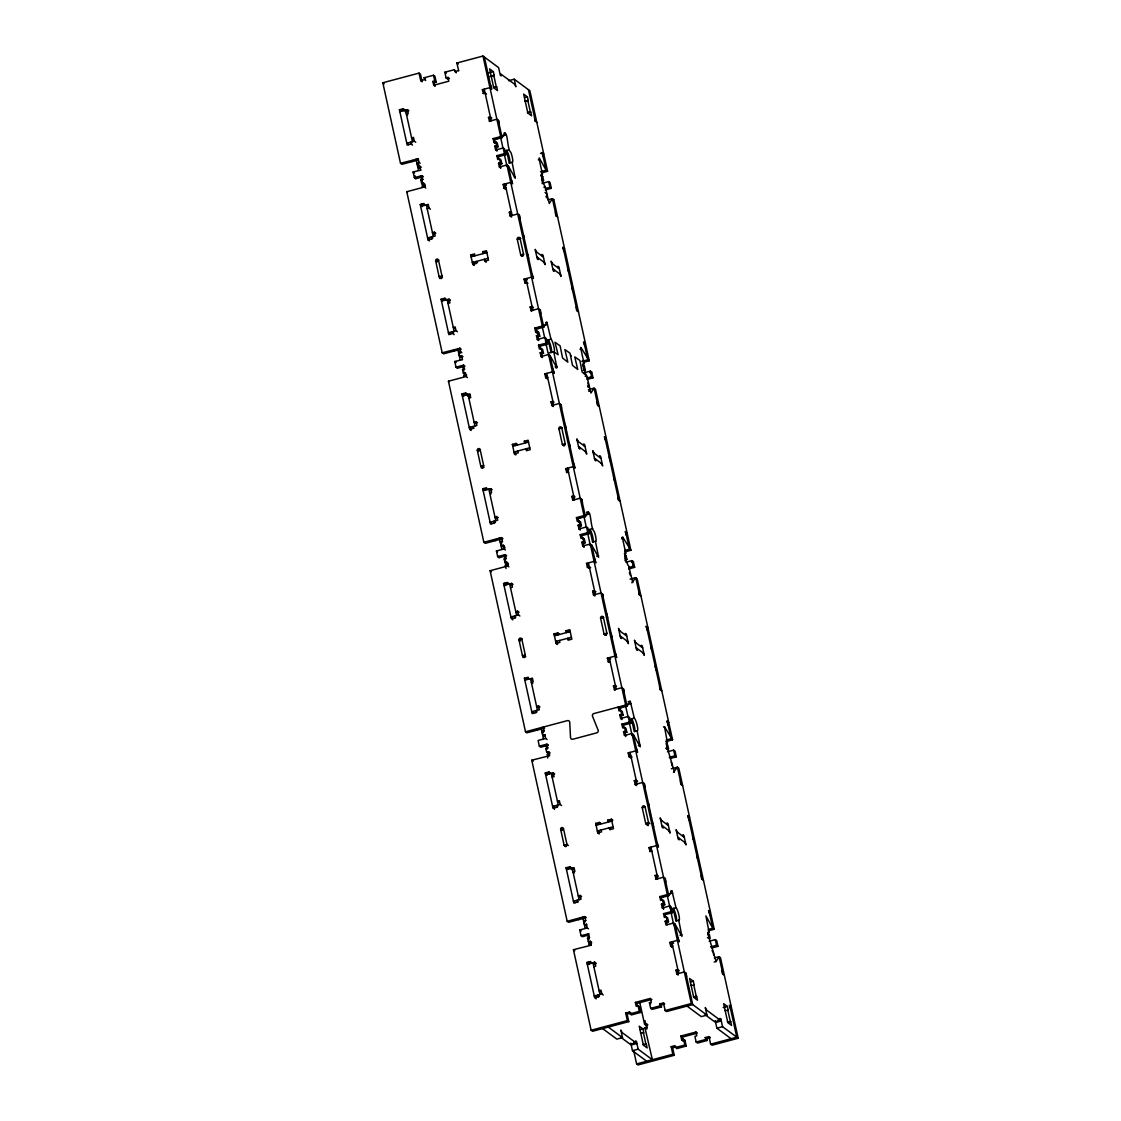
<?xml version="1.0" encoding="UTF-8"?>
<svg xmlns="http://www.w3.org/2000/svg" width="1121" height="1121" viewBox="0 0 1121 1121"><rect width="100%" height="100%" fill="white"/><g stroke="black" fill="none" stroke-linecap="round" stroke-linejoin="round"><path stroke-width="1.5" d="M412.01 161.648L412.752 160.429M496.421 139.144L497.164 137.925M498.551 163.232L499.952 164.283L501.844 163.778L500.442 162.727L498.551 163.232L499.377 167.029L506.944 165.011L508.345 166.048L515.268 178.365L512.101 162.279A6.642 1.247 75.1 0 0 512.661 159.406A6.642 1.247 75.1 0 0 510.812 152.302C506.328 149.163 508.472 123.548 502.096 137.631L494.543 139.649L493.128 138.598L500.695 136.594L502.096 137.631L498.27 120.255M453.669 351.139L454.411 349.92M538.094 328.635L538.837 327.416M553.97 351.868A6.642 1.247 75.1 0 0 553.816 346.151A6.642 1.247 75.1 0 0 550.986 339.145L546.908 322.273L543.755 327.122L536.202 329.14L534.787 328.103L542.354 326.085L543.755 327.122L539.944 309.76M495.342 540.644L496.071 539.425M579.753 518.14L580.496 516.921M581.869 542.242L583.284 543.279L585.176 542.774L583.761 541.737L581.869 542.242L582.71 546.025L590.263 544.007L591.678 545.058L598.6 557.361L595.419 541.289A6.642 1.247 75.1 0 0 595.994 538.402A6.642 1.247 75.1 0 0 594.144 531.298C589.66 528.159 591.79 502.544 585.428 516.627L577.861 518.645L576.46 517.608L584.013 515.59L585.428 516.627L581.603 499.251M537.001 730.149L537.744 728.93M631.838 582.794L635.747 577.665L637.148 578.716L672.558 739.79L665.874 741.57M621.412 707.645L622.155 706.426M623.542 731.733L624.943 732.784L626.835 732.279L625.434 731.228L623.542 731.733L624.369 735.53L631.936 733.512L633.337 734.549L640.259 746.866L637.092 730.78A6.642 1.247 75.1 0 0 637.246 725.609A6.642 1.247 75.1 0 0 634.318 718.155L630.24 701.27L627.087 706.132L618.722 708.36M578.66 919.64L579.403 918.421M673.497 772.285L677.406 767.17L678.808 768.207L714.231 929.281L708.178 930.892M663.086 897.136L663.828 895.917M665.201 921.238L666.603 922.275L668.494 921.77L667.093 920.733L665.201 921.238L666.042 925.021L673.595 923.017L674.996 924.054L681.932 936.371L678.751 920.285A6.642 1.247 75.1 0 0 678.906 915.114A6.642 1.247 75.1 0 0 675.977 907.646L671.913 890.775L668.747 895.623L661.194 897.641L659.793 896.604L667.345 894.586L668.747 895.623L664.935 878.261M714.217 962.042L716.109 961.538L719.065 956.675L720.481 957.712L738.178 1038.242L712.045 1045.22L710.63 1044.169L708.962 1036.603L705.193 1037.598L707.015 1040.54L697.556 1043.062L696.155 1042.012L694.908 1036.336L696.8 1035.832L695.959 1032.035L680.839 1036.07L681.68 1039.854L683.081 1040.905L684.973 1040.4L686.22 1046.075L676.776 1048.597L674.954 1045.669L671.171 1046.678L672.838 1054.258L674.239 1055.295L638.017 1064.95L636.616 1063.913L633.659 1050.489M547.707 758.02L547.679 753.732A6.642 1.247 75.1 0 0 547.566 751.939M589.352 943.223L588.665 944.302L591.496 943.546M418.105 160.023L401.935 164.325L400.519 163.288L382.822 82.758L419.044 73.103L420.445 74.14L422.113 81.721M458.741 70.777L456.836 63.014L482.983 56.05L498.607 67.61L500.274 75.191L501.213 75.892L500.793 74L514.553 84.173L515.898 86.765L514.231 79.185L508.57 80.698M425.658 80.53L424.074 77.769L433.519 75.261L434.92 76.298L436.181 81.987L434.289 82.478L432.874 81.441L434.766 80.936L436.181 81.987M446.102 77.91L447.994 77.419L449.409 78.456L447.517 78.96L446.102 77.91L444.855 72.234L454.313 69.712L456.135 72.655L454.313 69.712M419.044 73.103L420.711 80.67L424.481 79.675M454.72 71.604L458.503 70.595M432.874 81.441L433.715 85.238L448.834 81.202L447.994 77.419M489.092 72.795L493.352 71.66L494.179 75.443L489.933 76.578M490.872 75.85L494.179 75.443M399.426 109.76L403.196 108.751L404.611 109.788L400.828 110.797L399.426 109.76L407.203 145.127L411.491 143.866M399.833 111.652L407.399 109.634L408.801 110.671L405.031 111.68M483.431 93.618L482.366 89.652L489.933 87.634L491.797 89.021L490.494 84.888M493.38 87.228L496.687 86.821L497.514 90.605L493.758 87.83L489.597 68.885L493.352 71.66M493.843 87.564L496.687 86.821M483.193 93.435L485.085 92.931L486.5 93.982M524.586 97.625L527.416 96.868L528.243 100.666L525.413 101.408M524.95 101.072L528.243 100.666M488.476 117.439L490.367 116.934L491.769 117.985L489.877 118.49L488.476 117.439L489.541 121.404M415.751 142.255L414.35 141.218L406.783 143.236L408.661 144.623M489.317 121.236L496.869 119.218L498.747 120.606L499.111 124.053M527.445 112.436L530.751 112.03L531.578 115.813L527.837 113.039L523.661 94.094L527.416 96.868M527.907 112.787L530.751 112.03M504.114 133.007L505.053 132.754M400.519 163.288L418.399 158.762M501.998 136.075L505.151 135.235M417.937 166.679L419.829 166.174L421.23 167.211L419.352 167.716L417.937 166.679L417.11 162.881L419.002 162.377L420.165 163.246M493.128 138.598L493.969 142.395L495.846 141.891L497.262 142.928L498.088 146.725L496.197 147.229L494.795 146.178L496.687 145.674L498.088 146.725M414.35 177.664L421.916 175.647L423.318 176.684L415.765 178.701L414.35 177.664L413.103 171.975L420.893 170.126M494.795 146.178L495.636 149.976L503.189 147.958L504.59 148.995L505.851 154.684L498.285 156.702L496.883 155.651L504.436 153.647L505.851 154.684M512.101 162.279L509.256 163.035L506.482 150.41L509.312 149.654M424.509 184.39L421.692 183.732L420.851 179.935L422.981 179.612M496.883 155.651L497.71 159.448L499.602 158.944L501.003 159.981L501.844 163.778M421.692 183.732L423.584 183.227L424.747 184.096M540.462 153.381L542.34 152.876L546.165 170.252L547.566 171.289L541.527 172.9M424.845 185.54L422.014 186.296L422.687 185.231A6.642 1.247 75.1 0 0 422.575 183.438M461.235 349.135L443.594 353.83L442.192 352.793L406.769 191.719L424.411 187.011L425.812 188.048M506.93 166.426L508.345 166.048L512.171 183.424M538.276 159.757L539.229 159.504L539.243 157.935L546.165 170.252L540.49 171.751M514.343 177.048L515.282 176.796M428.698 237.554L429.441 240.917L428.026 239.88L420.249 204.498L424.032 203.49L424.453 205.395M424.186 204.877L421.664 205.549L420.249 204.498M420.669 206.404L428.236 204.386L429.063 208.17L430.464 209.221M503.203 184.405L504.604 185.441L505.445 189.225L504.03 188.188L503.203 184.405L510.756 182.387L512.633 183.774L511.33 179.64M541.037 174.554L542.452 174.175L539.229 159.504M540.854 175.675L542.732 176.586L543.573 180.383L541.681 180.887M504.604 185.441L506.496 184.937M541.793 176.838L542.732 176.586M427.171 208.674L429.063 208.17M504.03 188.188L506.16 187.852M542.62 183.227L548.659 181.616L550.075 182.653L551.322 188.342L545.268 189.953M543.811 187.179L545.226 186.801L549.262 203.518L552.415 198.669L553.816 199.706L589.24 360.78L583.186 362.391M545.381 188.51L549.921 187.305L551.322 188.342M546.375 197.688L547.314 197.436L546.488 193.639L545.072 192.602M547.875 199.874L552.415 198.669L556.24 216.045M551.924 200.211L553.816 199.706M434.345 232.173L432.454 232.678L433.855 233.729L435.747 233.224L434.345 232.173L435.172 235.971L427.619 237.988L429.497 239.376M509.312 212.191L510.714 213.228L511.554 217.026L510.139 215.989L509.312 212.191L511.428 211.855M510.714 213.228L511.666 212.976M510.139 215.989L517.706 213.971L519.584 215.358L519.948 218.791M428.026 239.88L432.328 238.619M441.968 275.948L439.124 276.705A1.499 1.429 -53.5 0 0 440.861 277.756A1.499 1.429 -53.5 0 0 441.968 275.948L438.493 260.156L435.663 260.913L439.124 276.705L440.539 277.742A1.499 1.429 -53.5 0 0 441.17 278.639M517.243 239.165L520.074 238.409L523.549 254.201A1.499 1.429 -53.5 0 1 522.442 255.994A1.499 1.429 -53.5 0 1 520.719 254.957L517.243 239.165A1.499 1.429 -53.5 0 1 518.35 237.372A1.499 1.429 -53.5 0 1 520.074 238.409M473.482 262.272L474.183 265.439L472.768 264.388L470.68 254.915L474.463 253.906L474.884 255.812M483.067 253.626L482.661 251.735L486.43 250.726L488.518 260.198L484.734 261.207L484.328 259.315L485.729 260.352M474.617 255.294L472.095 255.966L470.68 254.915M486.584 252.099L484.062 252.771L482.661 251.735M471.1 256.821L486.85 252.617M488.097 258.306L472.347 262.496L474.225 263.883M472.768 264.388L476.551 263.393L476.131 261.487L477.546 262.538M523.549 254.201L520.719 254.957L522.582 256.345M439.586 278.47L442.417 277.714M453.164 333.357L448.862 334.633L441.085 299.251L444.869 298.242L446.27 299.293M445.009 299.629L442.487 300.288L441.085 299.251M441.506 301.143L449.059 299.139L450.474 300.176L447.952 300.848M525.104 283.109L524.025 279.143L531.592 277.139L533.47 278.526L532.167 274.379M524.025 279.143L525.441 280.194L527.332 279.69M448.008 303.427L449.899 302.922L449.059 299.139M524.866 282.94L526.758 282.436L527.921 283.305M530.135 306.944L532.027 306.439L533.442 307.476L531.55 307.981L530.135 306.944L531.214 310.909M457.41 331.76L456.009 330.723L448.442 332.727L450.32 334.114M530.976 310.727L538.528 308.709L540.406 310.111L540.77 313.544M545.773 322.512L546.726 322.259M442.192 352.793L460.058 348.267M543.657 325.58L546.81 324.74M462.427 356.828L459.596 356.17L458.769 352.386L460.661 351.882L461.838 352.751M534.787 328.103L535.628 331.886L537.52 331.382L538.921 332.433L539.762 336.216L537.87 336.72L536.455 335.683L538.346 335.179L539.762 336.216M459.596 356.17L461.488 355.665L462.903 356.702M456.023 367.156L463.576 365.138L464.977 366.189L457.424 368.192L456.023 367.156L454.762 361.466L462.567 359.631M536.455 335.683L537.295 339.467L544.848 337.463L546.263 338.5L547.51 344.189L539.944 346.193L538.542 345.156L546.109 343.138L547.51 344.189M548.155 339.901A6.642 1.247 75.1 0 1 550.971 346.907A6.642 1.247 75.1 0 1 551.14 352.625L548.155 339.901L550.986 339.145M465.705 374.022L463.351 373.223L462.525 369.44L464.64 369.103M538.542 345.156L539.383 348.953L541.261 348.449L542.676 349.486L543.503 353.269L541.611 353.774L540.21 352.737L542.102 352.232L543.503 353.269M463.351 373.223L465.481 372.901M463.66 375.717L466.714 375.129M624.845 551.896L630.899 550.285L595.489 389.211L594.074 388.174L590.921 393.023L586.872 376.222L582.093 371.948L579.907 360.486L574.779 356.898L577.735 369.468L572.509 365.39L570 353.171L564.886 349.57L567.829 362.139L562.602 358.061L560.108 345.843L554.979 342.241L558.104 354.74L553.746 351.7L548.071 353.213L545.829 343.012M465.299 375.507L463.884 375.885L464.346 374.302A6.642 1.247 75.1 0 0 464.164 372.438M483.852 542.284L501.493 537.59L502.895 538.626L485.253 543.335L483.852 542.284L448.442 381.21L466.07 376.516L467.485 377.553M540.21 352.737L541.037 356.534L548.603 354.516L550.005 355.553L556.941 367.87L553.746 351.7M548.589 355.932L550.005 355.553L553.83 372.929M579.949 349.248L580.888 349.009L580.902 347.426L589.24 360.78M555.063 366.805L556.955 366.301M555.736 367.8L556.675 367.548M581.785 361.354L587.824 359.743L584.013 342.367M461.922 394.003L465.705 392.995L467.107 394.031L463.323 395.04L461.922 394.003L469.699 429.371L471.1 430.422L470.358 427.045M462.328 395.895L469.895 393.877L470.722 397.675L468.844 398.179M544.862 373.896L546.263 374.932L547.104 378.73L545.703 377.693L544.862 373.896L552.429 371.878L554.292 373.265L552.989 369.131M582.696 364.045L584.111 363.666L580.888 349.009M582.514 365.166L584.405 366.091L585.232 369.874L583.34 370.378M467.527 395.937L470.035 395.265M585.232 376.432L586.647 376.053L585.162 373.013A6.642 1.247 75.1 0 1 583.509 366.245L584.405 366.091M545.703 377.693L547.819 377.357M583.354 368.963L585.232 369.874M584.279 372.733L590.333 371.121L591.734 372.158L592.981 377.847L586.942 379.459M589.842 372.662L591.734 372.158M587.04 378.015L591.58 376.796L592.981 377.847M588.035 387.179L588.987 386.927L587.908 382.976M588.413 389.688L594.074 388.174L597.899 405.536M588.665 391.187L590.08 390.809M476.005 421.678L474.113 422.183L475.528 423.22L477.406 422.715L476.005 421.678L476.845 425.462L469.279 427.479L471.156 428.867M550.971 401.696L552.387 402.733L553.214 406.517L551.812 405.48L550.971 401.696L553.101 401.36M552.387 402.733L554.04 402.061M551.812 405.48L559.365 403.462L561.243 404.849L561.607 408.296M469.699 429.371L473.987 428.11M483.627 465.453L480.797 466.21A1.499 1.429 -53.5 0 0 482.52 467.247A1.499 1.429 -53.5 0 0 483.627 465.453L480.152 449.661L477.322 450.418L480.797 466.21L482.198 467.247A1.499 1.429 -53.5 0 0 482.843 468.144M558.903 428.67L561.733 427.914L565.208 443.706A1.499 1.429 -53.5 0 1 564.101 445.499A1.499 1.429 -53.5 0 1 562.378 444.462L558.903 428.67A1.499 1.429 -53.5 0 1 560.01 426.863A1.499 1.429 -53.5 0 1 561.733 427.914M512.353 444.42L516.136 443.412L517.538 444.448L513.754 445.457L512.353 444.42L514.427 453.893L515.842 454.93L515.142 451.777M524.74 443.117L524.32 441.226L528.103 440.217L530.177 449.689L526.408 450.698L525.987 448.806L527.388 449.843M528.243 441.604L525.721 442.263L524.32 441.226M512.773 446.312L528.523 442.122M529.771 447.797L514.021 452.001L515.898 453.388M514.427 453.893L518.21 452.884L517.804 450.992M565.208 443.706L562.378 444.462L564.255 445.85M481.245 467.975L484.09 467.219M494.823 522.862L490.522 524.124L482.745 488.756L486.528 487.747L486.948 489.639M486.682 489.12L484.16 489.793L482.745 488.756M483.165 490.648L490.732 488.63L492.133 489.681L489.611 490.339M566.764 472.614L565.699 468.648L573.251 466.63L575.129 468.018L573.826 463.884M565.699 468.648L567.1 469.685L568.992 469.181M566.525 472.431L568.655 472.109M572.873 500.4L571.808 496.435L573.7 495.93L574.863 496.799M498.242 517.468L496.351 517.972L494.95 516.935L496.841 516.431L497.668 520.214L490.115 522.232L491.993 523.619M571.808 496.435L574.625 497.107M572.635 500.232L580.202 498.214L582.079 499.602L582.444 503.049M586.493 512.269L588.385 511.765M584.7 515.24L589.422 513.979M504.086 546.333L501.269 545.675L500.428 541.877L502.558 541.555M576.46 517.608L577.287 521.391L579.179 520.887L580.594 521.924L581.421 525.721L579.529 526.225L578.128 525.189L580.019 524.684L581.421 525.721M501.269 545.675L503.161 545.17L504.324 546.039M497.682 556.661L505.235 554.643L506.65 555.68L499.083 557.697L497.682 556.661L496.435 550.971L503.988 548.954L505.403 550.005M578.128 525.189L578.954 528.972L586.521 526.954L587.922 527.991L589.17 533.68L581.617 535.698L580.202 534.661L587.768 532.643L589.17 533.68M595.419 541.289L592.589 542.046L589.814 529.406L592.645 528.65M508.317 563.26L506.426 563.765L505.01 562.728L504.184 558.931L506.314 558.608M580.202 534.661L581.042 538.444L582.934 537.94L584.335 538.991L585.176 542.774M583.396 539.229L584.335 538.991M505.01 562.728L507.14 562.392M506.047 568.529L505.333 565.292L508.177 564.55A6.642 1.247 75.1 0 0 508.542 564.592M544.217 731.046L543.153 727.081L544.568 728.132L526.926 732.826L525.511 731.789L490.101 570.715L507.743 566.007L508.906 566.876M590.263 545.437L591.678 545.058L595.489 562.42M621.875 537.505L622.828 537.253L630.899 550.285M621.609 538.753L622.828 537.253M596.722 556.296L598.614 555.792M624.958 550.453L629.498 549.248L625.672 531.872M503.581 583.509L507.365 582.5L508.766 583.537L504.982 584.545L503.581 583.509L511.358 618.876L515.66 617.615M504.002 585.4L511.554 583.382L512.97 584.419L510.447 585.092M588.539 568.053L587.362 567.184L586.521 563.401L594.088 561.383L595.966 562.77L594.662 558.636M624.355 553.55L625.77 553.171L622.547 538.5M625.112 555.834L626.064 555.582L626.891 559.379L625 559.883L625.21 560.822M510.503 587.67L512.395 587.18L511.554 583.382M587.362 567.184L589.254 566.68L590.655 567.73M625.014 558.468L626.891 559.379M625.938 562.224L631.992 560.612L633.393 561.649L634.654 567.338L628.601 568.95M631.515 562.153L633.393 561.649M628.713 567.506L633.239 566.301L634.654 567.338M629.343 572.761L630.436 575.479M630.072 579.179L635.747 577.665L639.559 595.041M519.079 612.22L517.664 611.183L515.786 611.674L517.187 612.725M594.873 596.022L593.471 594.985L592.645 591.187L594.761 590.865M592.645 591.187L594.046 592.238L595.938 591.734M519.906 616.004L518.505 614.967L510.938 616.984L512.815 618.372M593.471 594.985L601.024 592.967L602.902 594.354L603.266 597.801M525.287 654.944L522.456 655.701A1.499 1.429 -53.5 0 0 524.194 656.752A1.499 1.429 -53.5 0 0 525.287 654.944L521.826 639.152L518.981 639.909L522.456 655.701L523.871 656.752A1.499 1.429 -53.5 0 0 524.502 657.635M600.576 618.161L603.406 617.405L606.881 633.197A1.499 1.429 -53.5 0 1 605.774 635.004A1.499 1.429 -53.5 0 1 604.037 633.954L600.576 618.161A1.499 1.429 -53.5 0 1 601.669 616.368A1.499 1.429 -53.5 0 1 603.406 617.405M554.012 633.926L557.796 632.917L559.197 633.954L555.427 634.962L554.012 633.926L556.1 643.398L557.501 644.435L556.815 641.282M566.399 632.622L565.979 630.731L569.762 629.722L571.85 639.194L568.067 640.203L567.646 638.311L569.062 639.348M569.916 631.095L567.394 631.768L565.979 630.731M554.433 635.817L570.183 631.613M571.43 637.303L555.68 641.492L557.557 642.894M556.1 643.398L559.883 642.389L559.463 640.497M606.881 633.197L604.037 633.954L605.915 635.341M522.918 657.466L525.749 656.71M536.483 712.367L532.195 713.629L524.418 678.247L528.201 677.252L528.608 679.144M528.341 678.625L525.819 679.298L524.418 678.247M524.838 680.153L532.391 678.135L533.232 681.918L531.34 682.423L532.741 683.474M608.423 662.105L607.358 658.153L614.925 656.135L616.788 657.523L615.485 653.389M607.358 658.153L608.759 659.19L610.651 658.686M608.199 661.936L610.314 661.614M538.5 705.922L536.609 706.426L538.024 707.477L539.902 706.973L538.5 705.922L539.341 709.719L531.774 711.737L533.652 713.124M614.532 689.905L613.467 685.94L615.359 685.435L616.536 686.304M613.467 685.94L615.821 686.725M614.308 689.737L621.861 687.719L623.738 689.107L624.103 692.54M628.152 701.76L630.044 701.256M525.511 731.789L567.38 720.635A1.99 1.906 -53.5 0 1 569.734 722.344L570.519 737.52A1.99 1.906 -53.5 0 0 572.859 739.229L596.75 732.854A1.99 1.906 -53.5 0 0 598.124 730.163L592.519 716.263A1.99 1.906 -53.5 0 1 593.892 713.559L625.686 705.081L627.087 706.132L623.276 688.756M626.989 704.577L631.081 703.484M544.344 736.217L542.928 735.166L542.102 731.382L543.993 730.878M620.081 710.672L619.535 708.136L618.119 707.099L618.96 710.896L620.852 710.392L622.253 711.429L623.08 715.212L621.202 715.716L619.787 714.68L621.679 714.175L623.08 715.212M542.928 735.166L545.058 734.844M548.309 745.185L540.756 747.203L539.341 746.152L538.094 740.477L545.661 738.459L547.062 739.496M619.787 714.68L620.628 718.477L628.18 716.459L629.582 717.496L630.843 723.185L623.276 725.203L621.875 724.152L629.427 722.148L630.843 723.185M637.092 730.78L634.248 731.537L631.473 718.911L634.318 718.155M539.341 746.152L546.908 744.148L548.071 745.003M546.684 752.219L548.575 751.729L549.977 752.766L548.085 753.27L546.684 752.219L545.843 748.436L547.973 748.099M621.875 724.152L622.701 727.949L624.593 727.445L626.008 728.482L626.835 732.279M547.006 754.797L549.836 754.041M567.184 921.294L584.826 916.586L586.227 917.623L568.585 922.331L567.184 921.294L531.76 760.22L549.64 755.68M631.922 734.928L633.337 734.549L637.162 751.925M663.548 726.997L664.487 726.744L672.558 739.79M638.395 745.801L640.273 745.297M666.14 740.084L671.157 738.739L667.331 721.378M545.24 773L549.024 771.991L550.439 773.042L546.656 774.051L545.24 773L553.031 808.381L557.319 807.12M545.661 774.891L553.228 772.887L554.629 773.924L552.107 774.597M630.198 757.558L629.021 756.689L628.194 752.892L635.747 750.888L637.625 752.275L636.322 748.127M666.028 743.055L667.443 742.677L664.487 726.744M552.163 777.175L554.054 776.671L553.228 772.887M629.021 756.689L630.913 756.185L632.09 757.053M665.734 748.211L668.564 748.87L666.435 749.206M667.513 751.757L673.651 750.117L675.066 751.154L676.313 756.843L670.26 758.455M669.237 757.306L674.912 755.792L676.313 756.843M671.353 768.782L677.406 767.17L681.232 784.546M634.304 780.692L636.196 780.188L637.597 781.225L635.705 781.729L634.304 780.692L635.131 784.476L636.546 785.527L635.705 781.729M561.579 805.509L560.164 804.472L552.611 806.475L554.489 807.863M635.131 784.476L642.697 782.472L644.575 783.859L644.939 787.292M568.361 845.486L566.96 844.449L563.485 828.657L560.654 829.414L564.129 845.206L565.53 846.243A1.499 1.429 -53.5 0 0 565.741 846.747M647.574 824.846L645.71 823.459L642.235 807.666L645.065 806.91L648.541 822.702L649.942 823.739M595.685 823.417L599.455 822.408L600.87 823.459L597.087 824.453L595.685 823.417L597.759 832.889L599.175 833.94L598.474 830.773M607.652 820.222L611.435 819.213L612.837 820.264L609.053 821.273L607.652 820.222L608.058 822.127M596.092 825.308L611.842 821.118M613.089 826.794L597.339 830.997L599.217 832.385M597.759 832.889L601.543 831.88L601.122 829.988M566.077 867.752L569.86 866.743L571.262 867.78L567.492 868.789L566.077 867.752L573.854 903.12L578.156 901.859M566.497 869.644L574.05 867.626L574.891 871.423L572.999 871.928L574.4 872.965M650.096 851.61L649.017 847.644L656.584 845.626L658.461 847.014L657.158 842.88M649.858 851.442L651.988 851.105M580.16 895.427L578.282 895.931L579.683 896.968L581.575 896.464L580.16 895.427L581 899.21L573.434 901.228L575.311 902.615M656.205 879.41L655.14 875.445L657.256 875.109M655.14 875.445L656.542 876.482L658.433 875.977M655.967 879.228L663.534 877.211L665.398 878.598L665.762 882.045M670.764 891.013L671.717 890.761M668.662 894.068L672.754 892.975M586.003 925.708L584.601 924.671L583.761 920.873L585.891 920.551M659.793 896.604L660.619 900.387L662.511 899.883L663.912 900.934L664.753 904.717L662.861 905.222L661.46 904.185L663.338 903.68L664.753 904.717M584.601 924.671L586.717 924.335M588.469 935.082L582.416 936.694L581.014 935.657L579.753 929.968L587.32 927.95L588.497 928.819M661.46 904.185L662.287 907.968L669.84 905.95L671.255 907.001L672.502 912.676L664.949 914.694L663.534 913.657L671.101 911.639L672.502 912.676M678.751 920.285L675.921 921.042L673.146 908.402L675.977 907.646M581.014 935.657L588.805 933.821M588.343 941.724L590.235 941.22L591.636 942.257L589.758 942.761L588.343 941.724L587.516 937.941L589.632 937.604M663.534 913.657L664.375 917.44L666.266 916.936L667.668 917.987L668.494 921.77M627.101 1014.057L630.885 1013.048L629.47 1012.011L625.7 1013.02L627.101 1014.057L628.769 1021.637L592.547 1031.292L591.131 1030.255L573.434 949.711L591.299 945.185M673.581 924.433L674.996 924.054L678.822 941.416M680.055 935.292L681.946 934.788M708.29 929.449L712.816 928.244L714.231 929.281M598.978 996.611L594.691 997.872L586.914 962.505L590.697 961.496L591.103 963.387M590.837 962.869L588.315 963.542L586.914 962.505M587.334 964.396L594.887 962.379L596.288 963.429L593.78 964.102M671.857 947.049L670.694 946.194L669.854 942.397L677.42 940.379L679.284 941.766L677.995 937.632M707.687 932.546L709.103 932.168L705.894 915.927L712.816 928.244L709.004 910.869M593.836 966.68L595.727 966.176L594.887 962.379M670.694 946.194L672.81 945.858M707.407 937.717L710.224 938.375L709.397 934.592L707.982 933.541L708.822 937.338M709.173 941.248L715.324 939.608L716.725 940.659L717.972 946.334L711.933 947.946M710.518 946.909L716.571 945.297L717.972 946.334M714.343 957.923L719.065 956.675L722.891 974.037M675.963 970.183L677.378 971.234L678.205 975.018L676.804 973.981L675.963 970.183L677.855 969.693L679.256 970.73M603.238 995L601.837 993.963L594.27 995.98L596.148 997.368M676.804 973.981L684.356 971.963L686.234 973.35L686.598 976.797M690.508 982.01L693.339 981.253L694.165 985.037L690.872 985.457M629.47 1012.011L631.291 1014.939L640.75 1012.417L639.502 1006.742L638.087 1005.691L636.196 1006.196L635.369 1002.412L650.488 998.377L651.315 1002.174L649.423 1002.678L650.684 1008.354L652.086 1009.404L661.53 1006.882L659.709 1003.94L663.492 1002.945L664.669 1003.799M635.369 1002.412L636.77 1003.449L651.89 999.428M661.124 1004.991L663.632 1004.318M693.367 996.821L696.673 996.415L697.5 1000.198L693.759 997.424L689.583 978.479L693.339 981.253M629.89 1013.902L639.334 1011.38L640.75 1012.417M650.684 1008.354L660.129 1005.845L661.53 1006.882M693.829 997.172L696.673 996.415M591.131 1030.255L627.354 1020.6L628.769 1021.637M663.492 1002.945L665.159 1010.511L691.307 1003.547L706.931 1015.122L701.256 1016.621L687.033 1006.098M639.657 1001.936L644.589 1024.342L646.467 1023.837L647.882 1024.874M640.147 1029.723L642.992 1028.966L643.818 1032.763L640.511 1033.17M643.524 1028.63L647.307 1027.621L646.467 1023.837M723.157 1007.597L727.403 1006.462L728.23 1010.259L724.937 1010.666M620.656 1037.191L630.282 1044.324L635.957 1042.81L622.197 1032.623L620.852 1030.045L622.519 1037.626L616.844 1039.125L602.622 1028.602M633.645 1042.362L636.476 1041.605L638.143 1049.186L652.366 1059.709L644.953 1027.775M718.057 1019.858L720.887 1019.101L722.555 1026.682L738.178 1038.242M720.887 1019.101L719.948 1018.4L720.369 1020.306L714.694 1021.82L705.067 1014.687M631.221 1045.01L636.896 1043.497M715.632 1022.506L721.307 1020.993M643.02 1044.548L646.313 1044.127L647.153 1047.925L643.398 1045.15L639.236 1026.191L642.992 1028.966M727.431 1022.03L730.738 1021.623L731.565 1025.421L727.823 1022.646L723.648 1003.687L727.403 1006.462M643.482 1044.884L646.313 1044.127M727.907 1022.38L730.738 1021.623M680.839 1036.07L682.255 1037.107L697.374 1033.086L695.959 1032.035M630.801 1043.119L632.468 1050.699L638.143 1049.186M715.226 1020.614L716.894 1028.195L722.555 1026.682M681.68 1039.854L683.572 1039.349L684.973 1040.4M671.171 1046.678L672.572 1047.715L675.094 1047.042M705.193 1037.598L706.594 1038.649L710.378 1037.64L708.962 1036.603M675.36 1047.56L684.819 1045.038L686.22 1046.075M696.155 1042.012L705.599 1039.503M636.616 1063.913L672.838 1054.258M710.63 1044.169L736.777 1037.205L729.841 1005.621M632.776 582.542L628.559 565.811A6.642 1.247 75.1 0 1 625.616 558.342A6.642 1.247 75.1 0 1 625.77 553.171M674.45 772.033L668.719 752.611A6.642 1.247 75.1 0 1 666.883 745.535A6.642 1.247 75.1 0 1 667.443 742.677M716.109 961.538L710.378 942.116A6.642 1.247 75.1 0 1 708.542 935.026A6.642 1.247 75.1 0 1 709.103 932.168M514.231 79.185L529.869 90.745L547.566 171.289M534.563 117.495L534.927 120.942L536.805 122.329M456.836 63.014L458.251 64.065M482.366 89.652L483.768 90.689L484.398 93.533M444.855 72.234L446.27 73.271M543.755 153.913L541.877 152.526L543.181 156.66M424.074 77.769L425.476 78.82M433.715 85.238L435.116 86.275L434.289 82.478M420.711 80.67L421.874 81.539M493.969 142.395L495.132 143.264M543.573 180.383L542.158 179.332L541.331 175.549M495.636 149.976L497.037 151.013L496.197 147.229M545.913 196.385L547.314 197.436M499.377 167.029L500.555 167.898M382.822 82.758L384.223 83.795M555.399 212.247L555.764 215.694L557.641 217.082M407.385 111.525L405.508 110.138L412.458 141.722M407.75 114.973L406.348 113.922L408.226 113.417L407.399 109.634M564.578 248.666L562.714 247.279L564.017 251.412M413.032 138.976L411.617 137.925L413.509 137.421L414.35 141.218M412.388 145.155L410.566 142.227M523.479 234.906L524.32 238.689M567.548 267.527L568.389 271.31M535.586 251.272L543.405 257.045M551.532 263.071L559.337 268.844M536.833 256.947L544.652 262.734M552.779 268.746L560.584 274.533M527.795 254.481L528.622 258.278M571.864 287.102L572.691 290.899M413.103 171.975L414.504 173.012M420.851 179.935L422.267 180.971M576.236 307L576.6 310.447L578.478 311.834M428.222 206.278L426.344 204.891L433.281 236.475M406.769 191.719L407.469 192.237M484.734 261.207L486.15 262.244M585.414 343.418L583.537 342.031L584.84 346.165M432.804 238.016L431.389 236.979L431.809 238.871M535.628 331.886L536.805 332.755M537.295 339.467L538.697 340.518L537.87 336.72M587.572 385.89L588.987 386.927M541.037 356.534L542.214 357.389M597.059 401.752L597.423 405.199L599.301 406.587M449.045 301.031L447.167 299.643L454.117 331.227M606.251 438.171L604.373 436.784L605.676 440.917M454.692 328.467L453.29 327.43L455.168 326.926L456.009 330.723M453.627 332.769L452.225 331.718L454.047 334.661M565.152 424.411L565.979 428.194M609.221 457.018L610.048 460.815M458.769 352.386L460.171 353.423M577.245 440.763L585.064 446.55M593.191 452.562L600.996 458.349M578.506 446.452L586.311 452.239M594.438 458.251L602.257 464.038M569.454 443.986L570.281 447.769M613.523 476.607L614.35 480.391M454.762 361.466L456.177 362.517M462.525 369.44L463.926 370.476M617.895 496.505L618.26 499.938L620.137 501.325M469.881 395.769L468.003 394.382L474.954 425.966M448.442 381.21L449.143 381.729M627.073 532.909L625.21 531.522L626.513 535.67M624.663 554.545L626.064 555.582M578.954 528.972L580.37 530.009L579.529 526.225M582.71 546.025L583.873 546.894M638.732 591.243L639.096 594.691L640.974 596.078M490.718 490.522L488.84 489.134L495.776 520.719M586.521 563.401L587.936 564.438L588.763 568.235M491.082 493.969L489.667 492.932L491.559 492.427L490.732 488.63M647.91 627.662L646.032 626.275L647.335 630.408M495.3 522.26L493.885 521.223L494.305 523.115M606.811 613.902L607.652 617.699M650.881 646.523L651.707 650.306M500.428 541.877L501.844 542.928M618.918 630.268L626.723 636.055M634.85 642.067L642.669 647.84M620.165 635.957L627.984 641.73M636.097 647.742L643.916 653.529M611.113 633.491L611.954 637.274M655.182 666.098L656.023 669.896M496.435 550.971L497.598 551.84M504.184 558.931L505.585 559.982M659.554 685.996L659.919 689.443L661.796 690.83M511.54 585.274L509.663 583.887L516.613 615.471M490.101 570.715L491.502 571.752M668.747 722.414L666.869 721.027L668.172 725.161M520.396 640.96L518.981 639.909A1.499 1.429 -53.5 0 1 520.088 638.115A1.499 1.429 -53.5 0 1 521.826 639.152M620.628 718.477L622.029 719.514L621.202 715.716M671.241 761.972L672.082 765.755M680.391 780.748L680.755 784.196L682.633 785.583M532.377 680.027L530.499 678.639L537.449 710.224M628.194 752.892L629.596 753.943L630.436 757.726M689.583 817.167L687.705 815.78L689.009 819.913M536.959 711.765L535.558 710.728L535.978 712.62M648.47 803.407L649.311 807.19M692.54 836.014L693.381 839.811M542.102 731.382L543.503 732.419M660.577 819.759L668.396 825.546M676.524 831.558L684.328 837.345M661.824 825.448L669.643 831.236M677.771 837.247L685.576 843.034M652.786 822.982L653.613 826.78M696.856 855.603L697.682 859.387M545.843 748.436L547.02 749.304M701.228 875.501L701.592 878.948L703.47 880.335M553.214 774.779L551.336 773.392L558.272 804.976M531.76 760.22L533.176 761.257M649.017 847.644L650.432 848.695L650.979 851.217M610.721 828.853L609.32 827.802L609.726 829.708L613.509 828.699L611.435 819.213M710.406 911.919L708.528 910.532L709.831 914.666M558.847 802.216L557.445 801.179L559.337 800.674L560.164 804.472M557.796 806.517L556.394 805.481L556.801 807.372M562.055 830.451L560.654 829.414A1.499 1.429 -53.5 0 1 561.761 827.62A1.499 1.429 -53.5 0 1 563.485 828.657M662.287 907.968L663.464 908.837M711.975 950.776L713.138 951.645L713.741 955.26M722.05 970.254L722.414 973.687L724.292 975.074M574.036 869.518L572.172 868.13L579.109 899.715M673.623 943.279L671.745 941.892L678.695 973.476M571.682 869.686L569.86 866.743M669.854 942.397L671.269 943.434L672.096 947.231M731.242 1006.658L729.365 1005.271L730.668 1009.418M720.369 1020.306L706.622 1010.119L705.263 1007.541L706.931 1015.122M583.761 920.873L585.162 921.924M716.894 1028.195L731.102 1038.719M579.753 929.968L581.168 931.019M587.516 937.941L588.917 938.978M665.159 1010.511L666.561 1011.562L692.708 1004.584L685.772 973M649.423 1002.678L650.839 1003.715M573.434 949.711L574.835 950.748M600.52 991.721L599.104 990.684L600.996 990.179L601.837 993.963M644.589 1024.342L645.99 1025.379M599.455 996.009L598.054 994.972L598.474 996.863M636.476 1041.605L635.537 1040.905L635.957 1042.81M608.297 1027.088L622.519 1037.626M632.468 1050.699L646.691 1061.223M545.226 186.801L543.727 184.124A6.642 1.247 75.1 0 1 541.877 177.034A6.642 1.247 75.1 0 1 542.452 174.175M528.453 89.708L535.404 121.292M548.659 181.616L549.921 187.305M563.176 247.629L577.063 310.797M590.333 371.121L591.58 376.796M604.836 437.12L618.736 500.288M631.992 560.612L633.239 566.301M646.509 626.625L660.395 689.793M673.651 750.117L674.912 755.792M688.168 816.13L702.054 879.284M715.324 939.608L716.571 945.297M527.781 100.315L530.275 111.68M727.767 1009.909L730.261 1021.287M668.564 748.87L667.724 745.087L666.322 744.05L667.149 747.833M582.99 365.04L583.831 368.837M624.859 555.498L625.49 558.342M542.088 182.779L542.298 183.718M558.398 268.157L557.978 266.252L558.917 266.952L561.004 276.425L559.645 273.832M600.071 457.648L599.651 455.757L600.59 456.457L602.664 465.93L601.318 463.337M641.73 647.153L641.31 645.262L642.249 645.948L644.337 655.421L642.978 652.842M683.39 836.658L682.983 834.753L683.908 835.453L685.996 844.926L684.637 842.333M552.457 263.757L551.112 261.165L553.185 270.637L554.124 271.338L553.718 269.446M594.13 453.262L592.771 450.67L594.859 460.142L595.797 460.843L595.377 458.937M635.789 642.753L634.444 640.175L636.518 649.648L637.457 650.334L637.036 648.442M677.462 832.258L676.103 829.666L678.191 839.139L679.116 839.839L678.709 837.948M542.466 256.359L542.046 254.467L542.984 255.154L545.072 264.626L543.713 262.034M584.125 445.85L583.705 443.958L584.644 444.659L586.731 454.131L585.372 451.539M625.784 635.355L625.378 633.463L626.317 634.15L628.391 643.622L627.045 641.044M667.457 824.86L667.037 822.954L667.976 823.655L670.064 833.127L668.705 830.535M536.525 251.959L535.165 249.366L537.253 258.853L538.192 259.54L537.772 257.648M578.184 441.464L576.839 438.872L578.912 448.344L579.851 449.045L579.431 447.139M619.857 630.955L618.498 628.377L620.586 637.849L621.524 638.536L621.104 636.644M661.516 820.46L660.157 817.868L662.245 827.34L663.184 828.041L662.763 826.149M706.594 1038.649L707.015 1040.54M493.716 75.093L496.211 86.471M693.703 984.7L696.197 996.065M484.384 57.087L491.334 88.671M519.107 215.008L532.993 278.176M560.766 404.513L574.667 467.667M602.439 594.004L616.326 657.172M644.099 783.509L657.985 846.677M482.983 56.05L500.695 136.594M503.189 147.958L504.436 153.647M506.944 165.011L542.354 326.085M544.848 337.463L546.109 343.138M548.603 354.516L584.013 515.59M586.521 526.954L587.768 532.643M590.263 544.007L625.686 705.081M628.18 716.459L629.427 722.148M631.936 733.512L667.345 894.586M669.84 905.95L671.101 911.639M673.595 923.017L691.307 1003.547M500.428 136.496L502.993 148.196M504.464 154.894L506.678 164.927M542.088 325.987L544.708 337.897M583.747 515.492L586.325 527.206M587.432 532.223L590.375 545.605M625.42 704.997L627.984 716.697M629.091 721.714L632.034 735.096M667.079 894.488L670.022 907.87M670.764 911.219L673.693 924.601M484.258 89.148L491.194 120.732M495.846 141.891L496.687 145.674M499.602 158.944L500.442 162.727M505.095 183.9L512.031 215.484M525.917 278.639L532.867 310.223M537.52 331.382L538.346 335.179M541.261 348.449L542.102 352.232M546.754 373.391L553.69 404.975M567.59 468.144L574.527 499.728M579.179 520.887L580.019 524.684M582.934 537.94L583.761 541.737M588.413 562.896L595.363 594.48M609.249 657.649L616.2 689.233M620.852 710.392L621.679 714.175M624.593 727.445L625.434 731.228M630.086 752.387L637.022 783.971M650.909 847.14L657.859 878.724M662.511 899.883L663.338 903.68M666.266 916.936L667.093 920.733M489.877 118.49L490.508 121.32M494.543 139.649L495.37 143.432M498.285 156.702L498.915 159.546M499.952 164.283L500.793 168.066M525.441 280.194L526.057 283.038M531.55 307.981L532.167 310.825M536.202 329.14L537.029 332.937M539.944 346.193L540.574 349.037M541.611 353.774L542.452 357.571M567.1 469.685L567.73 472.53M573.209 497.486L573.84 500.33M577.861 518.645L578.702 522.428M581.617 535.698L582.233 538.542M583.284 543.279L584.111 547.062M594.046 592.238L594.662 595.069M608.759 659.19L609.39 662.035M614.883 686.977L615.499 689.821M623.276 725.203L623.837 727.725M624.943 732.784L625.784 736.567M656.542 876.482L657.102 879.004M661.194 897.641L661.754 900.163M662.861 905.222L663.688 909.019M664.949 914.694L665.496 917.23M666.603 922.275L667.163 924.797M683.572 1039.349L684.819 1045.038M682.255 1037.107L683.081 1040.905M672.572 1047.715L674.239 1055.295M659.709 1003.94L660.129 1005.845M644.939 1020.572L646.817 1029.162M516.136 443.412L516.543 445.303M557.796 632.917L558.216 634.808M599.455 822.408L599.875 824.299M433.519 75.261L434.766 80.936M638.087 1005.691L639.334 1011.38M636.77 1003.449L637.331 1005.985M643.356 1032.413L645.85 1043.791M625.7 1013.02L627.354 1020.6M425.195 185.217L425.405 186.156M504.772 547.16L504.982 548.099M418.161 158.593L419.002 162.377M419.829 166.174L420.655 169.958M421.916 175.647L422.743 179.43M423.584 183.227L424.411 187.011M459.82 348.085L460.661 351.882M461.488 355.665L462.328 359.463M463.576 365.138L464.416 368.935M465.243 372.718L466.07 376.516M501.493 537.59L502.32 541.373M503.161 545.17L503.988 548.954M505.235 554.643L506.075 558.426M506.902 562.224L507.743 566.007M517.664 611.183L518.505 614.967M544.82 734.661L545.661 738.459M546.908 744.148L547.735 747.931M548.575 751.729L549.402 755.512M584.826 916.586L585.652 920.383M586.479 924.166L587.32 927.95M588.567 933.639L589.408 937.436M590.235 941.22L591.075 945.017M594.312 961.748L594.873 964.27L592.995 962.883L599.945 994.467M418.511 163.918L419.352 167.716M422.673 182.877L423.093 184.769M460.801 356.268L461.011 357.207M464.346 372.368L464.556 373.321M502.46 545.759L502.67 546.712M506.005 561.873L506.216 562.826M416.003 159L418.511 170.406M457.676 348.505L460.185 359.911M499.335 537.996L501.844 549.402M540.995 727.501L543.503 738.907M582.668 916.992L585.176 928.412M403.196 108.751L403.616 110.643M444.869 298.242L445.289 300.148M465.705 392.995L466.112 394.886M473.062 426.47L473.482 428.376M507.365 582.5L507.785 584.391M514.721 615.975L515.142 617.867M549.024 771.991L549.444 773.896M577.217 900.219L577.637 902.125M421.706 203.994L422.267 206.53M463.379 393.499L463.926 396.021M505.039 582.99L505.599 585.526M546.712 772.495L547.258 775.017M588.371 962L588.931 964.522M415.134 175.857L415.765 178.701M457.116 366.777L457.424 368.192M498.775 556.282L499.083 557.697M512.031 616.55L512.773 619.913M553.69 806.055L554.433 809.418M595.349 995.546L596.092 998.923M570.869 355.301L571.023 356.184M480.377 449.619A1.499 1.429 -53.5 0 0 478.723 451.455L477.322 450.418A1.499 1.429 -53.5 0 1 478.429 448.61A1.499 1.429 -53.5 0 1 480.152 449.661M504.072 555.357A6.642 1.247 75.1 0 1 504.842 557.641M505.907 562.434A6.642 1.247 75.1 0 1 505.333 565.292M545.731 744.848A6.642 1.247 75.1 0 1 546.516 747.132M587.39 934.354A6.642 1.247 75.1 0 1 588.819 939.118M438.493 260.156A1.499 1.429 -53.5 0 0 436.77 259.119A1.499 1.429 -53.5 0 0 435.663 260.913L437.064 261.95A1.499 1.429 -53.5 0 1 438.717 260.114M420.739 176.347A6.642 1.247 75.1 0 1 422.169 181.126M462.328 365.656A6.642 1.247 75.1 0 1 463.085 367.8M520.382 640.399A1.499 1.429 -53.5 0 1 520.592 639.839M520.999 639.39A1.499 1.429 -53.5 0 1 522.036 639.11M602.173 618.091A1.499 1.429 -53.5 0 1 603.63 617.363M560.5 428.586A1.499 1.429 -53.5 0 1 561.957 427.872M518.841 239.095A1.499 1.429 -53.5 0 1 520.845 238.563M642.235 807.666A1.499 1.429 -53.5 0 1 643.342 805.859A1.499 1.429 -53.5 0 1 645.065 806.91M648.302 825.574A1.499 1.429 -53.5 0 1 647.111 824.495M643.832 807.596A1.499 1.429 -53.5 0 1 645.29 806.868M562.041 829.904A1.499 1.429 -53.5 0 1 563.162 828.657M506.482 150.41A6.642 1.247 75.1 0 1 509.41 157.865A6.642 1.247 75.1 0 1 509.256 163.035M583.509 366.245A6.642 1.247 75.1 0 1 584.111 363.666M673.146 908.402A6.642 1.247 75.1 0 1 675.865 914.96A6.642 1.247 75.1 0 1 676.299 921.084M631.473 718.911A6.642 1.247 75.1 0 1 634.192 725.455A6.642 1.247 75.1 0 1 634.626 731.593M589.814 529.406A6.642 1.247 75.1 0 1 592.533 535.964A6.642 1.247 75.1 0 1 592.967 542.088M566.96 844.449L564.129 845.206A1.499 1.429 -53.5 0 0 565.853 846.243A1.499 1.429 -53.5 0 0 566.96 844.449M648.541 822.702L645.71 823.459A1.499 1.429 -53.5 0 0 647.434 824.495A1.499 1.429 -53.5 0 0 648.541 822.702"/></g></svg>
